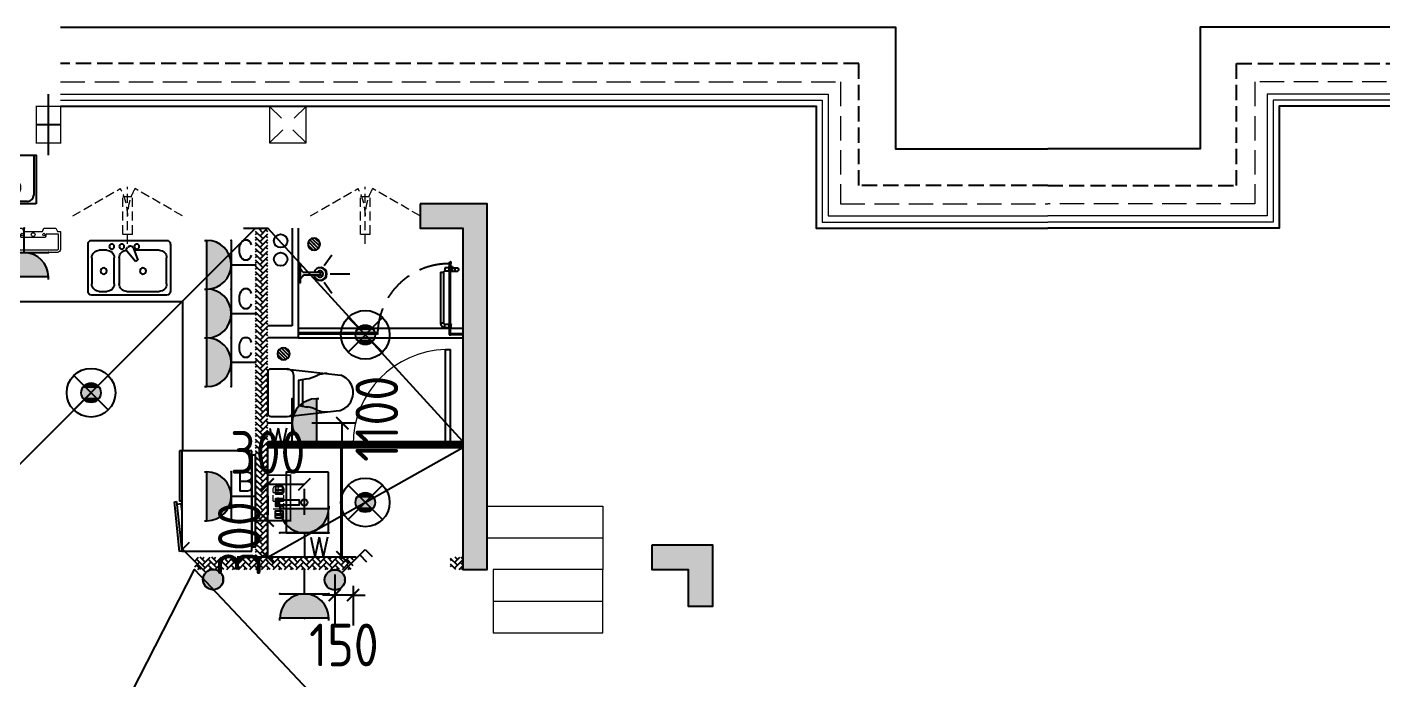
# Model space of a CAD drawing. Extents: x 3002737 to 4077523, y -995787 to -7267.
# Drawn here: x 3616479 to 3627604, y -772775 to -767419 of the extents above; entities that cross this region are included whole.
import ezdxf
from ezdxf.enums import TextEntityAlignment as Align

# ---------------------------------------------------------------- set-up
doc = ezdxf.new("R2010")
doc.units = 0
doc.header["$LTSCALE"] = 1000
doc.header["$MEASUREMENT"] = 0
for name, pattern in [('#P_--_20B1_001_t3$0$DASH', [0.35, 0.25, -0.1]), ('__DASH', [0.35, 0.25, -0.1]), ('DASH', [0.35, 0.25, -0.1]), ('HIDDEN', [0.375, 0.25, -0.125])]:
    doc.linetypes.add(name, pattern=pattern)
doc.layers.get('0').update_dxf_attribs({"linetype": 'CONTINUOUS'})
doc.layers.get('Defpoints').update_dxf_attribs({"linetype": 'CONTINUOUS'})
for name, color, linetype in [('!!电气', 1, 'CONTINUOUS'), ('COLU', 7, 'CONTINUOUS'), ('CURTWALL', 4, 'CONTINUOUS'), ('EQUIP-插座', 3, 'CONTINUOUS'), ('EQUIP-照明', 3, 'CONTINUOUS'), ('IP-bath&kitchen-JOHNSON', 4, 'CONTINUOUS'), ('LVTRY', 252, 'CONTINUOUS'), ('P-bath&kitchen-JOHNSON', 4, 'CONTINUOUS'), ('ROOF', 183, 'CONTINUOUS'), ('S-砼墙填充', 251, 'CONTINUOUS'), ('TEL_TEXT', 7, 'CONTINUOUS'), ('VPIPE-中水', 122, 'CONTINUOUS'), ('保温', 6, 'CONTINUOUS'), ('建筑-排气道', 252, 'CONTINUOUS'), ('机电标识类', 1, 'CONTINUOUS'), ('污水', 3, 'CONTINUOUS'), ('看线', 185, 'CONTINUOUS'), ('管', 193, 'CONTINUOUS')]:
    doc.layers.add(name, color=color, linetype=linetype)
for name, color, linetype, lineweight in [('EQUIP-消防', 3, 'CONTINUOUS', 20), ('PUB_HATCH', 8, 'CONTINUOUS', 9), ('STAIR', 252, 'CONTINUOUS', 20), ('WINDOW', 146, 'CONTINUOUS', 20), ('平面-分水线', 189, 'CONTINUOUS', 15), ('平面-栏杆', 56, 'CONTINUOUS', 15), ('平面-看线', 252, 'CONTINUOUS', 15), ('平面-空调室内机', 176, 'CONTINUOUS', 9), ('平面-空调预留孔', 252, 'CONTINUOUS', 15), ('立面-洞口示意', 252, 'CONTINUOUS', 13)]:
    doc.layers.add(name, color=color, linetype=linetype, lineweight=lineweight)
doc.styles.add('_TEL_DIM', font='SIMPLEX', dxfattribs={"width": 0.8, "height": 3.5, "bigfont": 'HZTXT'})
doc.styles.add('DIM_FONT', font='SIMPLEX', dxfattribs={"width": 0.7, "bigfont": 'GBCBIG'})
doc.styles.get("Standard").update_dxf_attribs({"font": 'gbenor.shx', "bigfont": 'gbcbig.shx'})
doc.dimstyles.get("Standard").update_dxf_attribs({"dimscale": 100, "dimtxt": 3.5, "dimasz": 1, "dimexe": 2.5, "dimexo": 3, "dimgap": 1.5, "dimtad": 1, "dimdec": 0, "dimzin": 0, "dimdsep": 46, "dimtxsty": 'Standard', "dimblk": 'ARCHTICK', "dimcen": 0.09, "dimadec": 0, "dimazin": 0, "dimtfac": 1, "dimtdec": 0, "dimtix": 1, "dimtmove": 2, "dimatfit": 3, "dimfxl": 1, "dimtolj": 1, "dimtzin": 0, "dimarcsym": 0})
pattern_1 = [(45, (0, 0), (0, 47.4157523), [100.584, -33.528]), (135, (23.708, 23.708), (3e-15, 47.4157523), [100.584, -33.528])]

# ---------------------------------------------------------------- blocks, each defined once
blk = doc.blocks.new('dongkong')
at = {"layer": '平面-空调预留孔', "color": 8, "linetype": 'HIDDEN', "ltscale": 0.3}
for p, q in [((-603836, 210821), (-603836, 210511)), ((-603836, 210821), (-603756, 210821)), ((-603796, 210900), (-603796, 210431)), ((-603756, 210821), (-603756, 210511))]:
    blk.add_line(p, q, dxfattribs=at)
blk.add_lwpolyline([(-603756, 210511), (-603836, 210511)], dxfattribs=at)
blk = doc.blocks.new('R5T6Y7TRF')
at = {"layer": '平面-分水线', "color": 252, "elevation": -134}
blk.add_lwpolyline([(392485, -26438), (392785, -26438), (392785, -26738), (392485, -26738)], close=True, dxfattribs=at)
for points in [[(392485, -26438), (392582, -26534)], [(392688, -26534), (392785, -26438)], [(392485, -26738), (392593, -26629)], [(392676, -26629), (392785, -26738)]]:
    blk.add_lwpolyline(points, dxfattribs=at)
blk = doc.blocks.new('GDGDGDGRGD')
at = {"color": 252, "linetype": '__DASH', "ltscale": 0.1}
blk.add_wipeout([(428917, 296115), (428717, 296115), (428717, 295815), (428917, 295815)], dxfattribs=at).dxf.layer = '污水'
at = {"layer": '机电标识类', "color": 252, "linetype": 'DASH', "ltscale": 400}
for p, q in [((428817, 295715), (428817, 296215)), ((428917, 295965), (428717, 295965))]:
    blk.add_line(p, q, dxfattribs=at)
at = {"layer": '污水', "color": 252, "linetype": '__DASH', "ltscale": 0.1, "const_width": 10}
blk.add_lwpolyline([(428917, 296115), (428717, 296115), (428717, 295815), (428917, 295815)], close=True, dxfattribs=at)
blk = doc.blocks.new('GDGDGRD')
at = {"layer": 'S-砼墙填充'}
h = blk.add_hatch(color=252, dxfattribs=at)
h.dxf.hatch_style = 1
h.paths.add_polyline_path([(440467, 295815), (440467, 295615), (440817, 295615), (440817, 292815), (441017, 292815), (441017, 295815)])
h = blk.add_hatch(color=252, dxfattribs=at)
h.dxf.hatch_style = 1
h.paths.add_polyline_path([(442367, 293015), (442367, 292815), (442667, 292815), (442667, 292515), (442867, 292515), (442867, 293015)])
at = {"layer": 'COLU', "color": 252}
for points in [[(440467, 295815), (440467, 295615), (440817, 295615), (440817, 292815), (441017, 292815), (441017, 295815)], [(442367, 293015), (442367, 292815), (442667, 292815), (442667, 292515), (442867, 292515), (442867, 293015)]]:
    blk.add_lwpolyline(points, close=True, dxfattribs=at)
blk = doc.blocks.new('$lvtry$00000171')
for p, q in [((-74, 11), (-11, 74)), ((-70, -27), (27, 70)), ((-53, -53), (53, 53)), ((-27, -70), (70, 27)), ((11, -74), (74, -11))]:
    blk.add_line(p, q)
blk.add_circle((0, 0), 75)
blk.add_point((0, 0))
blk = doc.blocks.new('DSGDFGF')
blk.add_hatch(color=252).paths.add_polyline_path([(677792, 343576), (677791, 343579), (677783, 343575), (677784, 343572)])
at = {"color": 252}
for p, q in [((677781, 343575), (677793, 343580)), ((677782, 343575), (677782, 343575)), ((677782, 343575), (677784, 343572)), ((677793, 343568), (677782, 343568)), ((677793, 343567), (677782, 343567)), ((677782, 343567), (677782, 343547)), ((677782, 343559), (677784, 343558)), ((677784, 343558), (677782, 343558)), ((677784, 343572), (677793, 343576)), ((677787, 343578), (677787, 343539)), ((677791, 343579), (677793, 343580)), ((677791, 343579), (677793, 343576)), ((677793, 343559), (677791, 343558)), ((677791, 343558), (677793, 343558)), ((677792, 343567), (677792, 343545)), ((676469, 342807), (676404, 342872)), ((676472, 342832), (676429, 342875)), ((676415, 342776), (676373, 342818)), ((676441, 342779), (676376, 342844)), ((676458, 342790), (676387, 342861)), ((677752, 342860), (677792, 342860)), ((677752, 342080), (677752, 342860)), ((677792, 342080), (677792, 342860)), ((676292, 342675), (676292, 342335)), ((676452, 342700), (676317, 342700)), ((676452, 342700), (676892, 342650)), ((676505, 342363), (676505, 342647)), ((676544, 342608), (676622, 342622)), ((676544, 342608), (676544, 342402)), ((676576, 342614), (676576, 342396)), ((676317, 342310), (676452, 342310)), ((676452, 342310), (676879, 342359)), ((676544, 342402), (676622, 342388)), ((677792, 342080), (677752, 342080))]:
    blk.add_line(p, q, dxfattribs=at)
for points in [[(676792, 341855), (676442, 341855), (676442, 341356), (676792, 341356)], [(676357, 341735), (676357, 341675), (676417, 341675), (676417, 341735)], [(676412, 341708), (676412, 341702), (676362, 341702), (676362, 341708)], [(676357, 341475), (676357, 341535), (676417, 341535), (676417, 341475)], [(676387, 341585), (676387, 341625), (676367, 341625), (676367, 341585)], [(676387, 341625), (676387, 341585), (676552, 341585), (676552, 341625)], [(676412, 341502), (676412, 341508), (676362, 341508), (676362, 341502)]]:
    blk.add_lwpolyline(points, close=True, dxfattribs=at)
blk.add_lwpolyline([(676417, 341625), (676417, 341635), (676357, 341635), (676357, 341575), (676417, 341575), (676417, 341585)], dxfattribs=at)
blk.add_circle((676593, 341605), 26, dxfattribs=at)
for centre, radius, start, end in [((677781, 343574), 1, 111.5266, 175.7652), ((677801, 343574), 20.5, 177.9915, 196.9003), ((677793, 343562), 13.5, 155.1524, 208.9779), ((677782, 343574), 0.5, 112.733, 178.0542), ((677801, 343574), 19.5, 177.4658, 196.2484), ((677796, 343562), 14.6, 161.8973, 193.7147), ((677791, 343560), 9.42, 188.0154, 204.2283), ((677782, 343556), 0.5, 208.9779, 24.2283), ((677816, 343571), 24, 160.7609, 187.0487), ((677781, 343561), 11.7, 335.4186, 349.5177), ((677792, 343555), 0.5, 155.4186, 330.1502), ((677793, 343579), 0.5, 340.7609, 112.533), ((677793, 343579), 1.17, 340.0401, 112.533), ((677814, 343571), 20.6, 160.0401, 190.8473), ((677781, 343562), 13.4, 330.1502, 25.0815), ((677781, 343562), 12.4, 343.9451, 21.3478), ((676317, 342675), 25, 90, 180), ((676452, 342647), 53.3, 0, 90), ((676566, 342910), 294, 278.5172, 296.4631), ((676779, 342439), 224, 90, 111.4798), ((676840, 342506), 153, 285.0773, 70.1181), ((676317, 342335), 25, 180, 270), ((676452, 342363), 53.3, 270, 0), ((676566, 342100), 294, 63.5369, 81.4828), ((676779, 342572), 224, 248.5202, 270)]:
    blk.add_arc(centre, radius, start, end, dxfattribs=at)
at = {"color": 252, "lineweight": 13}
blk.add_arc((677772, 342080), 780, 91.4693, 180, dxfattribs=at)
at = {"color": 252, "extrusion": (0, 0, -1)}
blk.add_ellipse((676422, 342825), major_axis=(-35.4, 35.4), ratio=1, start_param=5.497787, end_param=11.780972, dxfattribs=at)
at = {"color": 252}
blk.add_open_spline([(677782, 343547), (677783, 343546), (677785, 343545), (677788, 343549), (677791, 343547), (677792, 343545)], degree=3, knots=[0, 0, 0, 0, 3.066329, 6.218313, 11.124135, 11.124135, 11.124135, 11.124135], dxfattribs=at)
blk.add_point((676422, 342825), dxfattribs=at)
at = {"layer": 'CURTWALL', "color": 252}
for p, q in [((676292, 342105), (677892, 342105)), ((676292, 342105), (676292, 342055)), ((676292, 342089), (677892, 342089)), ((677892, 342105), (677892, 342055)), ((676292, 342072), (677892, 342072)), ((676292, 342055), (677892, 342055))]:
    blk.add_line(p, q, dxfattribs=at)
at = {"layer": 'IP-bath&kitchen-JOHNSON', "color": 252}
for p, q in [((676492, 343855), (676492, 343055)), ((676542, 343855), (676542, 342955)), ((676542, 343554), (676542, 343407)), ((676755, 343549), (676817, 343638)), ((676716, 343491), (676592, 343491)), ((676716, 343470), (676592, 343470)), ((676804, 343480), (676967, 343480)), ((676756, 343412), (676817, 343323)), ((676492, 343055), (676292, 343055)), ((676542, 343035), (677892, 343035)), ((676542, 343000), (677192, 343000)), ((676542, 342990), (677192, 342990)), ((677192, 342990), (677192, 343000)), ((677892, 342990), (677792, 342990)), ((677792, 342980), (677792, 342990)), ((677892, 342980), (677792, 342980)), ((676542, 342955), (676292, 342955)), ((676542, 342955), (677892, 342955))]:
    blk.add_line(p, q, dxfattribs=at)
blk.add_lwpolyline([(676542, 343554), (676558, 343554), (676558, 343407), (676542, 343407)], dxfattribs=at)
for points in [[(676573, 343507, 0.364142), (676558, 343518, 0.020495)], [(676573, 343454, -0.364142), (676558, 343443, -0.020495)], [(676592, 343491, -0.21439), (676573, 343507, -7.649644)], [(676592, 343470, 0.214893), (676573, 343454, 7.649644)]]:
    blk.add_lwpolyline(points, format="xyb", dxfattribs=at)
blk.add_arc((676716, 343480), 10.5, 270.0085, 90.0085, dxfattribs=at)
for centre, major_axis, ratio, start_param, end_param in [((676724, 343480), (0, 53.6), 0.987577, 1.76809, 7.656688), ((676721, 343480), (0, -51), 0.990052, -1.36297, 4.504563), ((676720, 343480), (0, -26.8), 0.994812, -1.167677, 4.309269), ((676707, 343493), (-1.43, 0), 0.85, 4.712389, 10.995574), ((676707, 343468), (-1.43, 0), 0.85, -1.570796, 4.712389), ((676732, 343493), (-1.43, 0), 0.85, 4.712389, 10.995574), ((676732, 343468), (-1.43, 0), 0.85, 4.712389, 10.995574)]:
    blk.add_ellipse(centre, major_axis=major_axis, ratio=ratio, start_param=start_param, end_param=end_param, dxfattribs=at)
at = {"layer": 'LVTRY', "color": 252}
for p, q in [((676292, 341155), (676292, 342055)), ((676292, 342055), (676892, 342055)), ((676892, 342055), (676892, 341155)), ((676892, 341155), (676292, 341155))]:
    blk.add_line(p, q, dxfattribs=at)
at = {"layer": 'P-bath&kitchen-JOHNSON', "color": 252}
for p, q in [((677792, 343567), (677782, 343567)), ((677782, 343567), (677782, 342980)), ((677782, 343542), (677789, 343542)), ((677782, 343512), (677782, 343542)), ((677785, 343542), (677787, 343540)), ((677785, 343523), (677785, 343542)), ((677787, 343525), (677787, 343540)), ((677789, 343542), (677790, 343541)), ((677789, 343540), (677789, 343542)), ((677790, 343540), (677790, 343541)), ((677792, 342980), (677792, 343567)), ((677804, 343542), (677807, 343542)), ((677804, 343542), (677804, 343512)), ((677807, 343542), (677809, 343540)), ((677807, 343542), (677807, 343525)), ((677809, 343515), (677809, 343540)), ((677709, 343494), (677709, 343078)), ((677709, 343494), (677735, 343494)), ((677735, 343494), (677735, 343078)), ((677745, 343529), (677745, 343504)), ((677777, 343529), (677745, 343529)), ((677777, 343504), (677745, 343504)), ((677782, 343512), (677789, 343512)), ((677785, 343531), (677785, 343512)), ((677785, 343512), (677787, 343515)), ((677787, 343525), (677787, 343515)), ((677789, 343515), (677789, 343512)), ((677789, 343512), (677790, 343514)), ((677790, 343515), (677790, 343514)), ((677799, 343529), (677853, 343529)), ((677799, 343504), (677853, 343504)), ((677804, 343512), (677807, 343512)), ((677807, 343512), (677807, 343530)), ((677807, 343512), (677809, 343515)), ((677830, 343504), (677830, 343529)), ((677709, 343078), (677735, 343078)), ((677745, 343042), (677745, 343068)), ((677745, 343068), (677777, 343068)), ((677745, 343042), (677777, 343042)), ((677779, 343070), (677777, 343068)), ((677777, 343068), (677777, 343042)), ((677779, 343040), (677777, 343042)), ((677779, 343070), (677779, 343040)), ((677782, 343070), (677779, 343070)), ((677782, 343040), (677779, 343040)), ((677782, 343070), (677782, 343040)), ((677782, 342980), (677792, 342980)), ((677793, 343070), (677796, 343070)), ((677793, 343040), (677793, 343070)), ((677793, 343040), (677796, 343040)), ((677796, 343040), (677796, 343070)), ((677796, 343070), (677798, 343068)), ((677798, 343042), (677798, 343068))]:
    blk.add_line(p, q, dxfattribs=at)
at = {"layer": 'P-bath&kitchen-JOHNSON', "color": 252, "linetype": 'DASH'}
blk.add_arc((677779, 342978), 586, 89.7967, 179.3922, dxfattribs=at)
at = {"layer": 'P-bath&kitchen-JOHNSON', "color": 252}
blk.add_arc((677845, 343517), 15.3, 304.053, 55.9616, dxfattribs=at)
for centre, major_axis, start_param, end_param in [((677745, 343494), (0, 10.4), 0, 1.570796), ((677745, 343078), (0, 35.7), 1.570796, 3.141593), ((677745, 343078), (0, 10.4), 1.570796, 3.141593)]:
    blk.add_ellipse(centre, major_axis=major_axis, ratio=1, start_param=start_param, end_param=end_param, dxfattribs=at)
at = {"layer": 'LVTRY', "color": 252, "xscale": -0.6666666667107826, "yscale": 0.6666666667107826}
blk.add_blockref('$lvtry$00000171', (676672, 343725), dxfattribs=at)
blk = doc.blocks.new('A-Kitchen-7')
at = {"layer": 'LVTRY'}
for p, q in [((-519, 780), (-7, 834)), ((-515, 756), (-519, 780)), ((-4, 811), (-515, 756)), ((515, 756), (-515, 756)), ((-515, 756), (-515, 40)), ((-486, 761), (-485, 756)), ((-29, 767), (-112, 756)), ((-29, 767), (-35, 806)), ((-7, 834), (-4, 811)), ((515, 780), (0, 780)), ((0, 756), (0, 780)), ((515, 756), (515, 780)), ((515, 40), (515, 756)), ((-515, 40), (515, 40))]:
    blk.add_line(p, q, dxfattribs=at)
blk.add_lwpolyline([(-469, 40), (-469, 0), (469, 0), (469, 40)], close=True, dxfattribs=at)
blk = doc.blocks.new('rtyg7uyhg')
at = {"layer": 'LVTRY'}
for p, q in [((193590, 45458), (193590, 45069)), ((194235, 45489), (193621, 45489)), ((193682, 45407), (193888, 45407)), ((193896, 45430), (193858, 45326)), ((193875, 45316), (193946, 45401)), ((193926, 45440), (193940, 45432)), ((194112, 45407), (194173, 45407)), ((194265, 45069), (194265, 45458)), ((193621, 45131), (193621, 45346)), ((193858, 45326), (193875, 45316)), ((194010, 45346), (194010, 45131)), ((194051, 45131), (194051, 45346)), ((194235, 45346), (194235, 45131)), ((193948, 45069), (193682, 45069)), ((194173, 45069), (194112, 45069)), ((193621, 45039), (194235, 45039))]:
    blk.add_line(p, q, dxfattribs=at)
for centre, radius in [((193866, 45438), 20.5), ((193989, 45438), 20.5), ((194071, 45438), 20.5), ((193815, 45238), 25.6), ((194137, 45238), 25.6)]:
    blk.add_circle(centre, radius, dxfattribs=at)
for centre, radius, start, end in [((193621, 45458), 30.7, 90, 180), ((193682, 45346), 61.4, 90, 180), ((193916, 45423), 20.5, 60, 159.4623), ((193930, 45414), 20.5, 320.5377, 60), ((193948, 45346), 61.4, 360, 90), ((194112, 45346), 61.4, 90, 180), ((194173, 45346), 61.4, 360, 90), ((194235, 45458), 30.7, 360, 90), ((193621, 45069), 30.7, 180, 270), ((193682, 45131), 61.4, 180, 270), ((193948, 45131), 61.4, 270, 360), ((194112, 45131), 61.4, 180, 270), ((194173, 45131), 61.4, 270, 360), ((194235, 45069), 30.7, 270, 360)]:
    blk.add_arc(centre, radius, start, end, dxfattribs=at)
at = {"layer": 'LVTRY', "style": 'DIM_FONT', "width": 0.8, "flags": 9}
for tag in ['YSIZE', 'XSIZE']:
    blk.add_attdef(tag, (193928, 45488), '', height=0.5, rotation=90, dxfattribs=at)
blk = doc.blocks.new('FRSDFDGDGDRGDR')
at = {"layer": '平面-空调预留孔', "color": 252}
for p, q in [((699612, 775044), (699612, 775441)), ((699619, 775448), (699746, 775448)), ((699746, 775448), (699746, 775355)), ((699720, 775342), (699720, 775143)), ((699727, 775349), (699740, 775349)), ((699727, 775136), (699740, 775136)), ((699746, 775130), (699746, 775037)), ((699746, 775037), (699619, 775037))]:
    blk.add_line(p, q, dxfattribs=at)
blk.add_lwpolyline([(699766, 775167), (699793, 775154), (699793, 775057), (699766, 775044), (699766, 775018), (699619, 775018, -0.414214), (699593, 775044), (699593, 775441, -0.414214), (699619, 775468), (699766, 775468), (699766, 775441), (699793, 775428), (699793, 775332), (699766, 775318)], format="xyb", close=True, dxfattribs=at)
for centre, radius in [((699740, 775332), 10.6), ((699740, 775243), 15.8), ((699740, 775154), 10.6)]:
    blk.add_circle(centre, radius, dxfattribs=at)
for centre, start, end in [((699619, 775441), 90, 180), ((699727, 775342), 90, 180), ((699740, 775355), 270, 360), ((699727, 775143), 180, 270), ((699740, 775130), 0, 90), ((699619, 775044), 180, 270)]:
    blk.add_arc(centre, 6.6, start, end, dxfattribs=at)
blk = doc.blocks.new('*U171')
h = blk.add_hatch(color=5)
h.set_gradient(color1=(0, 0, 255), rotation=180, tint=1)
h.paths.add_polyline_path([(0, 0), (-6.35, -6.35), (-6.35, -2.159), (-15, -2.159), (-15, 2.159), (-6.35, 2.159), (-6.35, 6.35)])
at = {"color": 0, "linetype": 'Continuous'}
blk.add_lwpolyline([(0, 0), (-6.35, -6.35), (-6.35, -2.159), (-15, -2.159), (-15, 2.159), (-6.35, 2.159), (-6.35, 6.35)], close=True, dxfattribs=at)
blk = doc.blocks.new('VXCVXVXVDXVDX')
at = {"layer": 'PUB_HATCH'}
blk.add_hatch(color=252, dxfattribs=at).paths.add_polyline_path([(436752, 295600), (436752, 295330), (436647, 295330), (436647, 295345), (436717, 295345), (436737, 295365), (436737, 295565), (436717, 295585), (436467, 295585), (436447, 295565), (436447, 295365), (436467, 295345), (436537, 295345), (436537, 295330), (436432, 295330), (436432, 295600)])
at = {"layer": 'LVTRY', "color": 252}
for p, q in [((436537, 295345), (436537, 295330)), ((436647, 295345), (436647, 295330)), ((436417, 294415), (436887, 294415)), ((436517, 293515), (436517, 294415)), ((436671, 294172), (436887, 294415)), ((436887, 294415), (436887, 293515)), ((436827, 294335), (436427, 294335)), ((436462, 294295), (436747, 294295)), ((436462, 294290), (436747, 294290)), ((436517, 294325), (436517, 293605)), ((436552, 294075), (436552, 294285)), ((436557, 294075), (436557, 294285)), ((436702, 294225), (436702, 294315)), ((436702, 294315), (436706, 294315)), ((436706, 294315), (436706, 294225)), ((436752, 294285), (436752, 294075)), ((436757, 294285), (436757, 294075)), ((436837, 293605), (436837, 294325)), ((436417, 294172), (436671, 294172)), ((436517, 293757), (436517, 294172)), ((436532, 294183), (436659, 294183)), ((436532, 294178), (436532, 294183)), ((436659, 294178), (436532, 294178)), ((436777, 294183), (436649, 294183)), ((436649, 294183), (436649, 294178)), ((436649, 294178), (436777, 294178)), ((436659, 294183), (436659, 294178)), ((436671, 294172), (436671, 293757)), ((436706, 294225), (436702, 294225)), ((436777, 294178), (436777, 294183)), ((436747, 294070), (436462, 294070)), ((436747, 294065), (436462, 294065)), ((436706, 294135), (436702, 294135)), ((436702, 294135), (436702, 294045)), ((436702, 294045), (436706, 294045)), ((436706, 294045), (436706, 294135)), ((436797, 293996), (436797, 294035)), ((436816, 294015), (436777, 294015)), ((436797, 293896), (436797, 293935)), ((436747, 293865), (436462, 293865)), ((436747, 293860), (436462, 293860)), ((436552, 293855), (436552, 293645)), ((436557, 293855), (436557, 293645)), ((436702, 293795), (436702, 293885)), ((436702, 293885), (436706, 293885)), ((436706, 293885), (436706, 293795)), ((436752, 293645), (436752, 293855)), ((436757, 293645), (436757, 293855)), ((436816, 293915), (436777, 293915)), ((436671, 293757), (436417, 293757)), ((436659, 293753), (436532, 293753)), ((436532, 293753), (436532, 293748)), ((436532, 293748), (436659, 293748)), ((436649, 293748), (436649, 293753)), ((436649, 293753), (436777, 293753)), ((436777, 293748), (436649, 293748)), ((436659, 293748), (436659, 293753)), ((436887, 293515), (436671, 293757)), ((436706, 293795), (436702, 293795)), ((436706, 293705), (436702, 293705)), ((436702, 293705), (436702, 293615)), ((436706, 293615), (436706, 293705)), ((436777, 293753), (436777, 293748)), ((436427, 293595), (436827, 293595)), ((436462, 293640), (436747, 293640)), ((436462, 293635), (436747, 293635)), ((436702, 293615), (436706, 293615)), ((436887, 293515), (436417, 293515))]:
    blk.add_line(p, q, dxfattribs=at)
for points in [[(436417, 295615), (436767, 295615), (436767, 295315), (436417, 295315)], [(436432, 295600), (436752, 295600), (436752, 295330), (436432, 295330)], [(436717, 295345), (436467, 295345), (436447, 295365), (436447, 295565), (436467, 295585), (436717, 295585), (436737, 295565), (436737, 295365), (436717, 295345)]]:
    blk.add_lwpolyline(points, close=True, dxfattribs=at)
blk.add_lwpolyline([(437017, 292915), (437017, 295015), (438517, 295015), (438517, 293789)], dxfattribs=at)
for centre, radius in [((436604, 294180), 29.7), ((436604, 294180), 11.7), ((436797, 294015), 17), ((436797, 293915), 17), ((436604, 293750), 29.7), ((436604, 293750), 11.7)]:
    blk.add_circle(centre, radius, dxfattribs=at)
for centre, radius, start, end in [((436527, 294325), 10, 90, 180), ((436562, 294285), 10, 90, 180), ((436562, 294285), 5, 90, 180), ((436747, 294285), 10, 0, 90), ((436747, 294285), 5, 0, 90), ((436827, 294325), 10, 0, 90), ((436604, 294180), 56.7, 2.2742, 87.7258), ((436604, 294180), 52.2, 2.4704, 87.5296), ((436604, 294180), 56.7, 272.2742, 357.7258), ((436604, 294180), 52.2, 272.4704, 357.5296), ((436704, 294180), 56.7, 92.2742, 177.7258), ((436704, 294180), 56.7, 182.2742, 267.7258), ((436704, 294180), 52.2, 92.4704, 177.5296), ((436704, 294180), 52.2, 182.4704, 267.5296), ((436562, 294075), 10, 180, 270), ((436562, 294075), 5, 180, 270), ((436747, 294075), 5, 270, 0), ((436747, 294075), 10, 270, 0), ((436562, 293855), 10, 90, 180), ((436562, 293855), 5, 90, 180), ((436604, 293750), 56.7, 2.2742, 87.7258), ((436704, 293750), 56.7, 92.2742, 177.7258), ((436747, 293855), 10, 0, 90), ((436747, 293855), 5, 0, 90), ((436604, 293750), 52.2, 2.4704, 87.5296), ((436604, 293750), 56.7, 272.2742, 357.7258), ((436604, 293750), 52.2, 272.4704, 357.5296), ((436704, 293750), 56.7, 182.2742, 267.7258), ((436704, 293750), 52.2, 92.4704, 177.5296), ((436704, 293750), 52.2, 182.4704, 267.5296), ((436527, 293605), 10, 180, 270), ((436562, 293645), 10, 180, 270), ((436562, 293645), 5, 180, 270), ((436747, 293645), 5, 270, 0), ((436747, 293645), 10, 270, 0), ((436827, 293605), 10, 270, 0)]:
    blk.add_arc(centre, radius, start, end, dxfattribs=at)
at = {"layer": '立面-洞口示意', "color": 252}
blk.add_lwpolyline([(436417, 295615), (436645, 295521), (436767, 295315)], dxfattribs=at)
at = {"color": 252, "rotation": 90}
blk.add_blockref('FRSDFDGDGDRGDR', (1212534, -404177), dxfattribs=at)
at = {"color": 252, "xscale": -1}
blk.add_blockref('rtyg7uyhg', (632007, 250027), dxfattribs=at)
at = {"layer": 'LVTRY', "color": 252, "extrusion": (0, 0, -1), "xscale": -0.7999999999883585, "yscale": 0.7999999999883585, "zscale": -0.7999999999883585, "rotation": 270}
blk.add_blockref('A-Kitchen-7', (-439117, 293377), dxfattribs=at)
at = {"layer": '建筑-排气道', "color": 252, "extrusion": (0, 0, -1), "xscale": 5, "yscale": 5, "zscale": -5, "rotation": 90}
blk.add_blockref('*U171', (-436582, 295283), dxfattribs=at)
blk = doc.blocks.new('VXVXVXDVXDVXVDX')
at = {"layer": '保温', "linetype": 'ByBlock', "ltscale": 10}
h = blk.add_hatch(dxfattribs=at)
h.set_pattern_fill('AR-HBONE', color=251, scale=55)
h.set_pattern_definition(pattern_1)
h.paths.add_polyline_path([(439217, 295615), (439117, 295615), (439117, 292815), (439217, 292815)])
h = blk.add_hatch(dxfattribs=at)
h.set_pattern_fill('AR-HBONE', color=251, scale=55)
h.set_pattern_definition(pattern_1)
h.paths.add_polyline_path([(439117, 292815), (439117, 292915), (438617, 292915), (438617, 292815)])
h = blk.add_hatch(dxfattribs=at)
h.set_pattern_fill('AR-HBONE', color=251, scale=55)
h.set_pattern_definition(pattern_1)
h.paths.add_polyline_path([(439917, 292815), (439917, 292915), (439217, 292915), (439217, 292815)])
h = blk.add_hatch(dxfattribs=at)
h.set_pattern_fill('AR-HBONE', color=251, scale=55)
h.set_pattern_definition([(45, (-568246.073, -58773.168), (0, 47.4157523), [100.584, -33.528]), (135, (-568222.366, -58749.46), (3e-15, 47.4157523), [100.584, -33.528])])
h.paths.add_polyline_path([(440817, 292815), (440817, 292915), (440717, 292915), (440717, 292815)])
at = {"layer": '保温', "color": 251, "linetype": 'ByBlock', "ltscale": 10}
blk.add_line((439017, 295615), (439217, 295615), dxfattribs=at)
blk = doc.blocks.new('A$C3EB2330C')
at = {"layer": '管', "color": 252}
for p, q in [((0, 380), (330, 380)), ((380, 330), (380, 70)), ((330, 20), (0, 20))]:
    blk.add_line(p, q, dxfattribs=at)
blk.add_lwpolyline([(400, 400), (400, 0), (0, 0), (0, 400)], close=True, dxfattribs=at)
for centre, start, end in [((330, 330), 0, 90), ((330, 70), 270, 360)]:
    blk.add_arc(centre, 50, start, end, dxfattribs=at)
blk.add_ellipse((267, 200), major_axis=(-49.5, -49.5), ratio=1, start_param=-0.785398, end_param=5.497787, dxfattribs=at)
blk = doc.blocks.new('A$C100F5A36')
at = {"layer": 'ROOF', "color": 252, "ltscale": 0.8}
for points in [[(28702, -8232), (35552, -8232), (35552, -9232), (36802, -9232)], [(44902, -8232), (38052, -8232), (38052, -9232), (36802, -9232)], [(28702, -8882), (34902, -8882), (34902, -9882), (36802, -9882)], [(44902, -8882), (38702, -8882), (38702, -9882), (36802, -9882)]]:
    blk.add_lwpolyline(points, dxfattribs=at)
at = {"layer": 'STAIR', "color": 252}
blk.add_line((33152, -12682), (32252, -12682), dxfattribs=at)
for points in [[(32202, -12422), (32202, -12162), (33152, -12162), (33152, -12422)], [(32202, -12682), (32202, -12422), (33152, -12422), (33152, -12682)], [(32252, -12682), (32252, -12942), (33152, -12942), (33152, -12682)], [(32252, -12942), (32252, -13202), (33152, -13202), (33152, -12942)]]:
    blk.add_lwpolyline(points, dxfattribs=at)
at = {"layer": 'VPIPE-中水', "color": 252, "linetype": 'Continuous'}
for centre in [(30508, -9987), (30508, -10137)]:
    blk.add_circle(centre, 55, dxfattribs=at)
at = {"layer": 'WINDOW', "color": 252, "linetype": 'DASH', "ltscale": 0.3}
for points in [[(28802, -9782), (29192, -9557, -0.131605), (29252, -9782)], [(29702, -9782), (29313, -9557, 0.131605), (29252, -9782)], [(30752, -9782), (31142, -9557, -0.131605), (31202, -9782)], [(31652, -9782), (31263, -9557, 0.131605), (31202, -9782)]]:
    blk.add_lwpolyline(points, format="xyb", dxfattribs=at)
at = {"layer": '平面-栏杆', "color": 252}
for points in [[(44902, -8782), (38602, -8782), (38602, -9782), (36802, -9782)], [(44902, -8832), (38652, -8832), (38652, -9832), (36802, -9832)]]:
    blk.add_lwpolyline(points, dxfattribs=at)
at = {"layer": '平面-看线', "color": 252, "linetype": 'DASH', "ltscale": 0.8}
for points in [[(28702, -8682), (35102, -8682), (35102, -9682), (36802, -9682)], [(44902, -8682), (38502, -8682), (38502, -9682), (36802, -9682)]]:
    blk.add_lwpolyline(points, dxfattribs=at)
at = {"layer": '看线', "color": 252, "linetype": '#P_--_20B1_001_t3$0$DASH', "ltscale": 0.5}
for points in [[(36802, -9532), (35252, -9532), (35252, -8532), (28702, -8532)], [(36802, -9532), (38352, -9532), (38352, -8532), (44902, -8532)]]:
    blk.add_lwpolyline(points, dxfattribs=at)
at = {"color": 252, "xscale": -1}
blk.add_blockref('R5T6Y7TRF', (423202, 17555, 134), dxfattribs=at)
at = {"color": 252}
for name, p in [('VXVXVXDVXDVXVDX', (-408814, -305498)), ('VXCVXVXVDXVDX', (-408814, -305498)), ('DSGDFGF', (-645890, -353738))]:
    blk.add_blockref(name, p, dxfattribs=at)
at = {"layer": '平面-空调室内机', "color": 252, "ltscale": 0.3, "rotation": 180}
for p in [(-574544, 200888), (-572594, 200888)]:
    blk.add_blockref('dongkong', p, dxfattribs=at)
at = {"color": 252}
blk.add_blockref('GDGDGDGRGD', (-400214, -304998), dxfattribs=at)
at = {"layer": '平面-栏杆', "color": 252}
for points in [[(28702, -8782), (35002, -8782), (35002, -9782), (36802, -9782)], [(28702, -8832), (34952, -8832), (34952, -9832), (36802, -9832)]]:
    blk.add_lwpolyline(points, dxfattribs=at)
at = {"color": 252}
blk.add_blockref('GDGDGRD', (-408814, -305498), dxfattribs=at)
at = {"layer": '管', "color": 252, "rotation": 270}
blk.add_blockref('A$C3EB2330C', (28102, -9282), dxfattribs=at)
blk = doc.blocks.new('$equip$00001149')
for p, q in [((-0.354, 0.354), (0.354, -0.354)), ((0.354, 0.354), (-0.354, -0.354))]:
    blk.add_line(p, q)
for radius in [0.5, 0.2]:
    blk.add_circle((0, 0), radius)
for points in [[(-0.173, 0.1), (0.173, 0.1), (-0.2, 0), (0.2, 0)], [(-0.173, -0.1), (0.173, -0.1), (-0.2, 0), (0.2, 0)], [(-0.1, 0.173), (0.1, 0.173), (-0.173, 0.1), (0.173, 0.1)], [(0, 0.2), (0, 0.2), (-0.1, 0.173), (0.1, 0.173)], [(-0.1, -0.173), (0.1, -0.173), (-0.173, -0.1), (0.173, -0.1)], [(0, -0.2), (0, -0.2), (-0.1, -0.173), (0.1, -0.173)]]:
    blk.add_solid(points)
at = {"flags": 9}
blk.add_attdef('A', (0, 0), '', height=0.00002, dxfattribs=at)
blk = doc.blocks.new('$equip$00001962')
for p, q in [((0.147, 0.356), (0.625, 0.833)), ((0.625, 0.833), (0.766, 0.692))]:
    blk.add_line(p, q)
blk.add_circle((0, 0.208), 0.208)
for p in [(0, 0.417), (-0.208, 0.208), (0, 0), (0.208, 0.208)]:
    blk.add_point(p)
for points in [[(-0.18, 0.313), (0.18, 0.313), (-0.208, 0.208), (0.208, 0.208)], [(-0.104, 0.389), (0.104, 0.389), (-0.18, 0.313), (0.18, 0.313)], [(0, 0.417), (0, 0.417), (-0.104, 0.389), (0.104, 0.389)], [(-0.18, 0.104), (0.18, 0.104), (-0.208, 0.208), (0.208, 0.208)], [(-0.104, 0.028), (0.104, 0.028), (-0.18, 0.104), (0.18, 0.104)], [(0, 0), (0, 0), (-0.104, 0.028), (0.104, 0.028)]]:
    blk.add_solid(points)
at = {"layer": 'TEL_TEXT', "style": '_TEL_DIM', "flags": 1}
blk.add_attdef('A', text='', height=0.00002, dxfattribs=at).set_placement((0, 0), align=Align.MIDDLE_CENTER)
blk = doc.blocks.new('$equip$00001764')
for p, q in [((-0.5, 1.05), (-0.5, 1)), ((-0.5, 1), (0.5, 1)), ((0.5, 1.05), (0.5, 1)), ((0.5, 0.5), (-0.5, 0.5)), ((0, 0.5), (0, 0))]:
    blk.add_line(p, q)
blk.add_arc((0, 1), 0.5, 180, 0)
for p in [(-0.5, 0.5), (0.5, 0.5), (0, 0)]:
    blk.add_point(p)
for points in [[(0.433, 0.75), (-0.433, 0.75), (0.5, 1), (-0.5, 1)], [(0.25, 0.567), (-0.25, 0.567), (0.433, 0.75), (-0.433, 0.75)], [(0, 0.5), (0, 0.5), (0.25, 0.567), (-0.25, 0.567)]]:
    blk.add_solid(points)
at = {"color": 7, "style": '_TEL_DIM'}
blk.add_attdef('$TEXT$', text='', height=0.4, dxfattribs=at).set_placement((0.303, 0.211), align=Align.MIDDLE_CENTER)
at = {"color": 7, "style": '_TEL_DIM', "flags": 1}
blk.add_attdef('A', text='', height=0.00002, dxfattribs=at).set_placement((0, 0), align=Align.MIDDLE_CENTER)
blk = doc.blocks.new('_ArchTick')
at = {"color": 0, "linetype": 'ByBlock', "const_width": 0.15}
blk.add_lwpolyline([(-0.5, -0.5), (0.5, 0.5)], dxfattribs=at)
blk = doc.blocks.new('*D309')
at = {"layer": '!!电气', "color": 0, "lineweight": -2, "transparency": 16777216}
for p, q in [((3618513, -771469), (3618204, -771469)), ((3618454, -771769), (3618454, -771469)), ((3618513, -771769), (3618204, -771769))]:
    blk.add_line(p, q, dxfattribs=at)
at = {"layer": 'Defpoints', "color": 0, "transparency": 16777216}
for p in [(3618454, -771469), (3618813, -771469), (3618813, -771769)]:
    blk.add_point(p, dxfattribs=at)
at = {"layer": '!!电气', "color": 0, "lineweight": -2, "transparency": 16777216, "xscale": 100, "yscale": 100, "zscale": 100}
for p, rotation in [((3618454, -771469), 90), ((3618454, -771769), 270)]:
    blk.add_blockref('_ArchTick', p, dxfattribs=dict(at, rotation=rotation))
at = {"layer": '!!电气', "color": 0, "transparency": 16777216, "insert": (3618221, -771619), "char_height": 350, "attachment_point": 5, "rotation": 90}
blk.add_mtext('\\A1;300', dxfattribs=at)
blk = doc.blocks.new('$equip$00002389')
for p, q in [((-0.65, 0.65), (-0.65, 0)), ((0.65, 0.65), (-0.65, 0.65)), ((0.65, 0), (0.65, 0.65)), ((-0.65, 0), (0.65, 0))]:
    blk.add_line(p, q)
at = {"const_width": 0.05}
blk.add_lwpolyline([(-0.65, 0.65), (0.65, 0.65), (0.65, 0), (-0.65, 0), (-0.65, 0.65), (0.65, 0.65)], dxfattribs=at)
for p in [(0, 0.65), (-0.65, 0.325), (0, 0), (0.65, 0.325)]:
    blk.add_point(p)
at = {"color": 7, "style": '_TEL_DIM'}
blk.add_attdef('$TEXT$', text='', height=0.3, dxfattribs=at).set_placement((0.006, 0.343), align=Align.MIDDLE_CENTER)
at = {"color": 7, "style": '_TEL_DIM', "flags": 1}
blk.add_attdef('A', text='', height=0.00002, dxfattribs=at).set_placement((0, 0), align=Align.MIDDLE_CENTER)
blk = doc.blocks.new('*D311')
at = {"layer": '!!电气', "color": 0, "lineweight": -2, "transparency": 16777216}
for p, q in [((3618754, -771171), (3618454, -771171)), ((3618454, -771268), (3618454, -771421)), ((3618754, -771209), (3618754, -771421))]:
    blk.add_line(p, q, dxfattribs=at)
at = {"layer": 'Defpoints', "color": 0, "transparency": 16777216}
for p in [(3618754, -770909), (3618454, -770968), (3618454, -771171)]:
    blk.add_point(p, dxfattribs=at)
at = {"layer": '!!电气', "color": 0, "lineweight": -2, "transparency": 16777216, "xscale": 100, "yscale": 100, "zscale": 100, "rotation": 180}
blk.add_blockref('_ArchTick', (3618454, -771171), dxfattribs=at)
at = {"layer": '!!电气', "color": 0, "lineweight": -2, "transparency": 16777216, "xscale": 100, "yscale": 100, "zscale": 100}
blk.add_blockref('_ArchTick', (3618754, -771171), dxfattribs=at)
at = {"layer": '!!电气', "color": 0, "transparency": 16777216, "insert": (3618454, -770909), "char_height": 350, "attachment_point": 5}
blk.add_mtext('\\A1;300', dxfattribs=at)
blk = doc.blocks.new('$equip$00001963')
for p, q in [((0.147, 0.356), (0.625, 0.833)), ((0.512, 0.72), (0.653, 0.579)), ((0.625, 0.833), (0.766, 0.692))]:
    blk.add_line(p, q)
blk.add_circle((0, 0.208), 0.208)
for p in [(0, 0.417), (-0.208, 0.208), (0, 0), (0.208, 0.208)]:
    blk.add_point(p)
for points in [[(-0.18, 0.313), (0.18, 0.313), (-0.208, 0.208), (0.208, 0.208)], [(-0.104, 0.389), (0.104, 0.389), (-0.18, 0.313), (0.18, 0.313)], [(0, 0.417), (0, 0.417), (-0.104, 0.389), (0.104, 0.389)], [(-0.18, 0.104), (0.18, 0.104), (-0.208, 0.208), (0.208, 0.208)], [(-0.104, 0.028), (0.104, 0.028), (-0.18, 0.104), (0.18, 0.104)], [(0, 0), (0, 0), (-0.104, 0.028), (0.104, 0.028)]]:
    blk.add_solid(points)
at = {"layer": 'TEL_TEXT', "style": '_TEL_DIM', "flags": 1}
blk.add_attdef('A', text='', height=0.00002, dxfattribs=at).set_placement((0, 0), align=Align.MIDDLE_CENTER)
blk = doc.blocks.new('*D312')
at = {"layer": '!!电气', "color": 0, "lineweight": -2, "transparency": 16777216}
for p, q in [((3619004, -771911), (3619004, -772329)), ((3619154, -772003), (3619154, -772329)), ((3619004, -772079), (3618904, -772079)), ((3619154, -772079), (3619004, -772079)), ((3619154, -772079), (3619254, -772079))]:
    blk.add_line(p, q, dxfattribs=at)
at = {"layer": 'Defpoints', "color": 0, "transparency": 16777216}
for p in [(3619004, -771611), (3619154, -771703), (3619004, -772079)]:
    blk.add_point(p, dxfattribs=at)
at = {"layer": '!!电气', "color": 0, "lineweight": -2, "transparency": 16777216, "xscale": 100, "yscale": 100, "zscale": 100}
blk.add_blockref('_ArchTick', (3619004, -772079), dxfattribs=at)
at = {"layer": '!!电气', "color": 0, "lineweight": -2, "transparency": 16777216, "xscale": 100, "yscale": 100, "zscale": 100, "rotation": 180}
blk.add_blockref('_ArchTick', (3619154, -772079), dxfattribs=at)
at = {"layer": '!!电气', "color": 0, "transparency": 16777216, "insert": (3619079, -772489), "char_height": 350, "attachment_point": 5}
blk.add_mtext('\\A1;150', dxfattribs=at)
blk = doc.blocks.new('*D313')
at = {"layer": '!!电气', "color": 0, "lineweight": -2, "transparency": 16777216}
for p, q in [((3619180, -770669), (3618816, -770669)), ((3619066, -771769), (3619066, -770669)), ((3619180, -771769), (3618816, -771769))]:
    blk.add_line(p, q, dxfattribs=at)
at = {"layer": 'Defpoints', "color": 0, "transparency": 16777216}
for p in [(3619066, -770669), (3619480, -770669), (3619480, -771769)]:
    blk.add_point(p, dxfattribs=at)
at = {"layer": '!!电气', "color": 0, "lineweight": -2, "transparency": 16777216, "xscale": 100, "yscale": 100, "zscale": 100}
for p, rotation in [((3619066, -770669), 90), ((3619066, -771769), 270)]:
    blk.add_blockref('_ArchTick', p, dxfattribs=dict(at, rotation=rotation))
at = {"layer": '!!电气', "color": 0, "transparency": 16777216, "insert": (3619349, -770633), "char_height": 350, "attachment_point": 5, "rotation": 90}
blk.add_mtext('\\A1;1100', dxfattribs=at)
blk = doc.blocks.new('$equip$00001237')
for p, q in [((-0.5, 1.05), (-0.5, 1)), ((-0.5, 1), (0.5, 1)), ((0.5, 1.05), (0.5, 1)), ((0.5, 0.5), (-0.5, 0.5)), ((0, 0.5), (0, 0))]:
    blk.add_line(p, q)
blk.add_arc((0, 1), 0.5, 180, 0)
for p in [(0, 1), (-0.5, 0.5), (0.5, 0.5), (0, 0)]:
    blk.add_point(p)
for points in [[(0.433, 0.75), (-0.433, 0.75), (0.5, 1), (-0.5, 1)], [(0.25, 0.567), (-0.25, 0.567), (0.433, 0.75), (-0.433, 0.75)], [(0, 0.5), (0, 0.5), (0.25, 0.567), (-0.25, 0.567)]]:
    blk.add_solid(points)
at = {"flags": 9}
blk.add_attdef('A', (0, 0), '', height=0.00002, dxfattribs=at)

msp = doc.modelspace()

# ---------------------------------------------------------------- block references
at = {"layer": '!!电气'}
msp.add_blockref('A$C100F5A36', (3588051.8, -759186.6), dxfattribs=at)

# ---------------------------------------------------------------- next in the draw order: linework, layer by layer
at = {"layer": '!!电气', "color": 1}
for points in [[(3615654.3, -771769), (3618354.3, -769069)], [(3620054.2, -770819), (3618454.3, -769069)], [(3618454.2, -771768.9), (3620054.2, -770869)], [(3615654.2, -776169), (3617854.3, -771869), (3617854.3, -771869), (3621904.3, -776169)]]:
    msp.add_lwpolyline(points, dxfattribs=at)

# ---------------------------------------------------------------- next in the draw order: block references
at = {"layer": 'EQUIP-插座', "color": 2}
ref = msp.add_blockref('$equip$00001764', (3616454.3, -769069), dxfattribs=dict(at, xscale=400, yscale=400, zscale=400, rotation=180))
ref.add_attrib('$TEXT$', 'R', dxfattribs={"layer": '0', "color": 7, "height": 160, "style": '_TEL_DIM'}).set_placement((3616333, -769153.4), align=Align.MIDDLE_CENTER)
ref = msp.add_blockref('$equip$00001764', (3618354.3, -769369), dxfattribs=dict(at, xscale=400, yscale=400, zscale=400, rotation=89.99999999877468))
ref.add_attrib('$TEXT$', 'C', dxfattribs={"layer": '0', "color": 7, "height": 160, "style": '_TEL_DIM'}).set_placement((3618269.8, -769247.8), align=Align.MIDDLE_CENTER)
ref = msp.add_blockref('$equip$00001764', (3618354.3, -769769), dxfattribs=dict(at, xscale=400, yscale=400, zscale=400, rotation=89.99999999877468))
ref.add_attrib('$TEXT$', 'C', dxfattribs={"layer": '0', "color": 7, "height": 160, "style": '_TEL_DIM'}).set_placement((3618269.8, -769647.8), align=Align.MIDDLE_CENTER)
ref = msp.add_blockref('$equip$00001764', (3618354.3, -770169), dxfattribs=dict(at, xscale=400, yscale=400, zscale=400, rotation=89.99999999877468))
ref.add_attrib('$TEXT$', 'C', dxfattribs={"layer": '0', "color": 7, "height": 160, "style": '_TEL_DIM'}).set_placement((3618269.8, -770047.8), align=Align.MIDDLE_CENTER)
at = {"layer": 'EQUIP-插座', "color": 6}
ref = msp.add_blockref('$equip$00001764', (3618454.2, -770668.9), dxfattribs=dict(at, xscale=400, yscale=400, zscale=400, rotation=269.9999999987747))
ref.add_attrib('$TEXT$', 'W', dxfattribs={"layer": '0', "color": 7, "height": 160, "style": '_TEL_DIM'}).set_placement((3618538.6, -770790.1), align=Align.MIDDLE_CENTER)
at = {"layer": 'EQUIP-插座', "color": 2}
ref = msp.add_blockref('$equip$00001764', (3618354.2, -771269), dxfattribs=dict(at, xscale=400, yscale=400, zscale=400, rotation=90))
ref.add_attrib('$TEXT$', 'B', dxfattribs={"layer": '0', "color": 7, "height": 160, "style": '_TEL_DIM'}).set_placement((3618269.8, -771147.8), align=Align.MIDDLE_CENTER)
at = {"layer": 'EQUIP-插座', "color": 2, "xscale": 400, "yscale": 400, "zscale": 400}
msp.add_blockref('$equip$00001764', (3618754.3, -771769), dxfattribs=at).add_auto_attribs({'$TEXT$': 'W'})
at = {"layer": 'EQUIP-插座', "color": 2, "xscale": 400, "yscale": 400, "zscale": 400, "rotation": 180.0000000075595}
msp.add_blockref('$equip$00001237', (3618754.3, -771869), dxfattribs=at)
at = {"layer": 'EQUIP-消防', "color": 7, "xscale": 288, "yscale": 288, "zscale": 288, "rotation": 90}
msp.add_blockref('$equip$00002389', (3618641.4, -771281.8), dxfattribs=at).add_auto_attribs({'$TEXT$': 'LEB'})
at = {"layer": 'EQUIP-照明', "color": 2, "xscale": 400, "yscale": 400, "zscale": 400}
for p in [(3619254.2, -769944), (3617004.2, -770419), (3619254.2, -771319)]:
    msp.add_blockref('$equip$00001149', p, dxfattribs=at)
at = {"layer": 'EQUIP-照明', "color": 2, "xscale": 400, "yscale": 400, "zscale": 400, "rotation": 90}
msp.add_blockref('$equip$00001962', (3618089, -771952), dxfattribs=at)
at = {"layer": 'EQUIP-照明', "color": 1, "xscale": 400, "yscale": 400, "zscale": 400}
msp.add_blockref('$equip$00001963', (3619004.2, -772038.4), dxfattribs=at)

# ---------------------------------------------------------------- next in the draw order: dimensions: what is measured, and where the dimension line sits
at = {"layer": '!!电气', "color": 1}
for base, p1, p2, picture, middle in [((3619066.2, -770668.9), (3619479.9, -771768.9), (3619479.9, -770668.9), '*D313', (3619349.4, -770632.9)), ((3618454.3, -771469), (3618812.6, -771769), (3618812.6, -771469), '*D309', (3618220.9, -771619))]:
    dim = msp.add_linear_dim(base=base, p1=p1, p2=p2, angle=90, dimstyle='Standard', override={"dimzin": 8}, dxfattribs=at)
    dim.commit()
    dim.dimension.update_dxf_attribs({"geometry": picture, "text_midpoint": middle, "dimtype": 128})
for base, p1, p2, picture, middle in [((3618454.3, -771170.6), (3618754.3, -770909.2), (3618454.3, -770967.6), '*D311', (3618454.3, -770909.2)), ((3619004.2, -772079), (3619154.2, -771702.8), (3619004.2, -771611.1), '*D312', (3619079.2, -772489.4))]:
    dim = msp.add_linear_dim(base=base, p1=p1, p2=p2, dimstyle='Standard', override={"dimzin": 8}, dxfattribs=at)
    dim.commit()
    dim.dimension.update_dxf_attribs({"geometry": picture, "text_midpoint": middle, "dimtype": 128})

doc.saveas('drawing.dxf')
